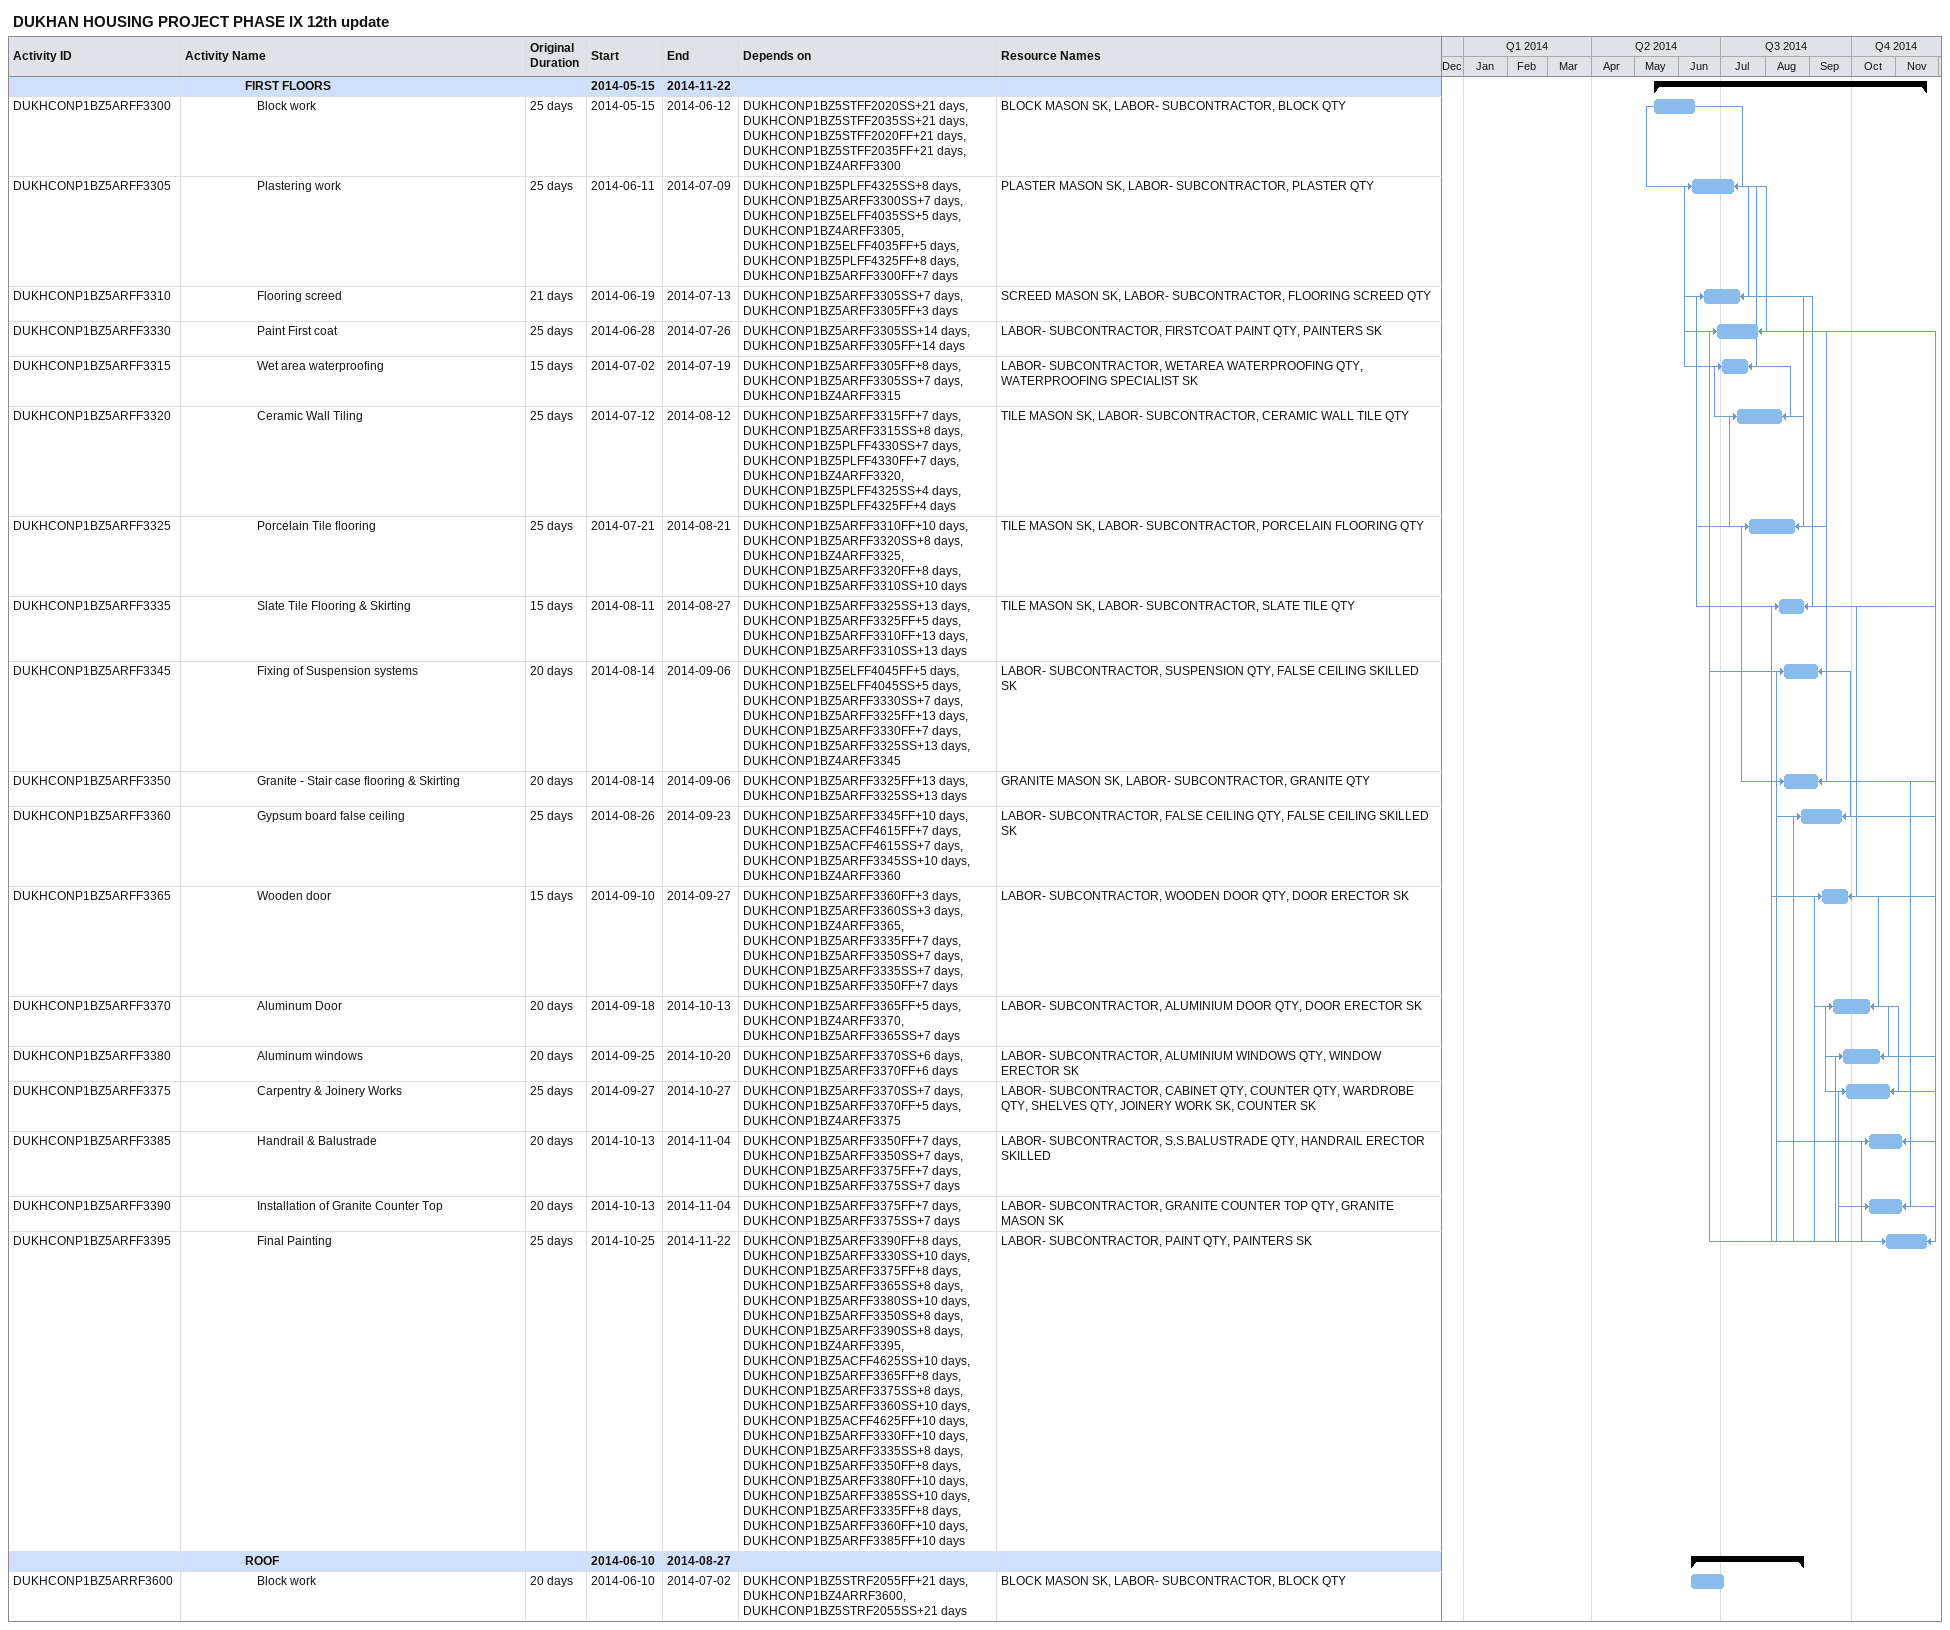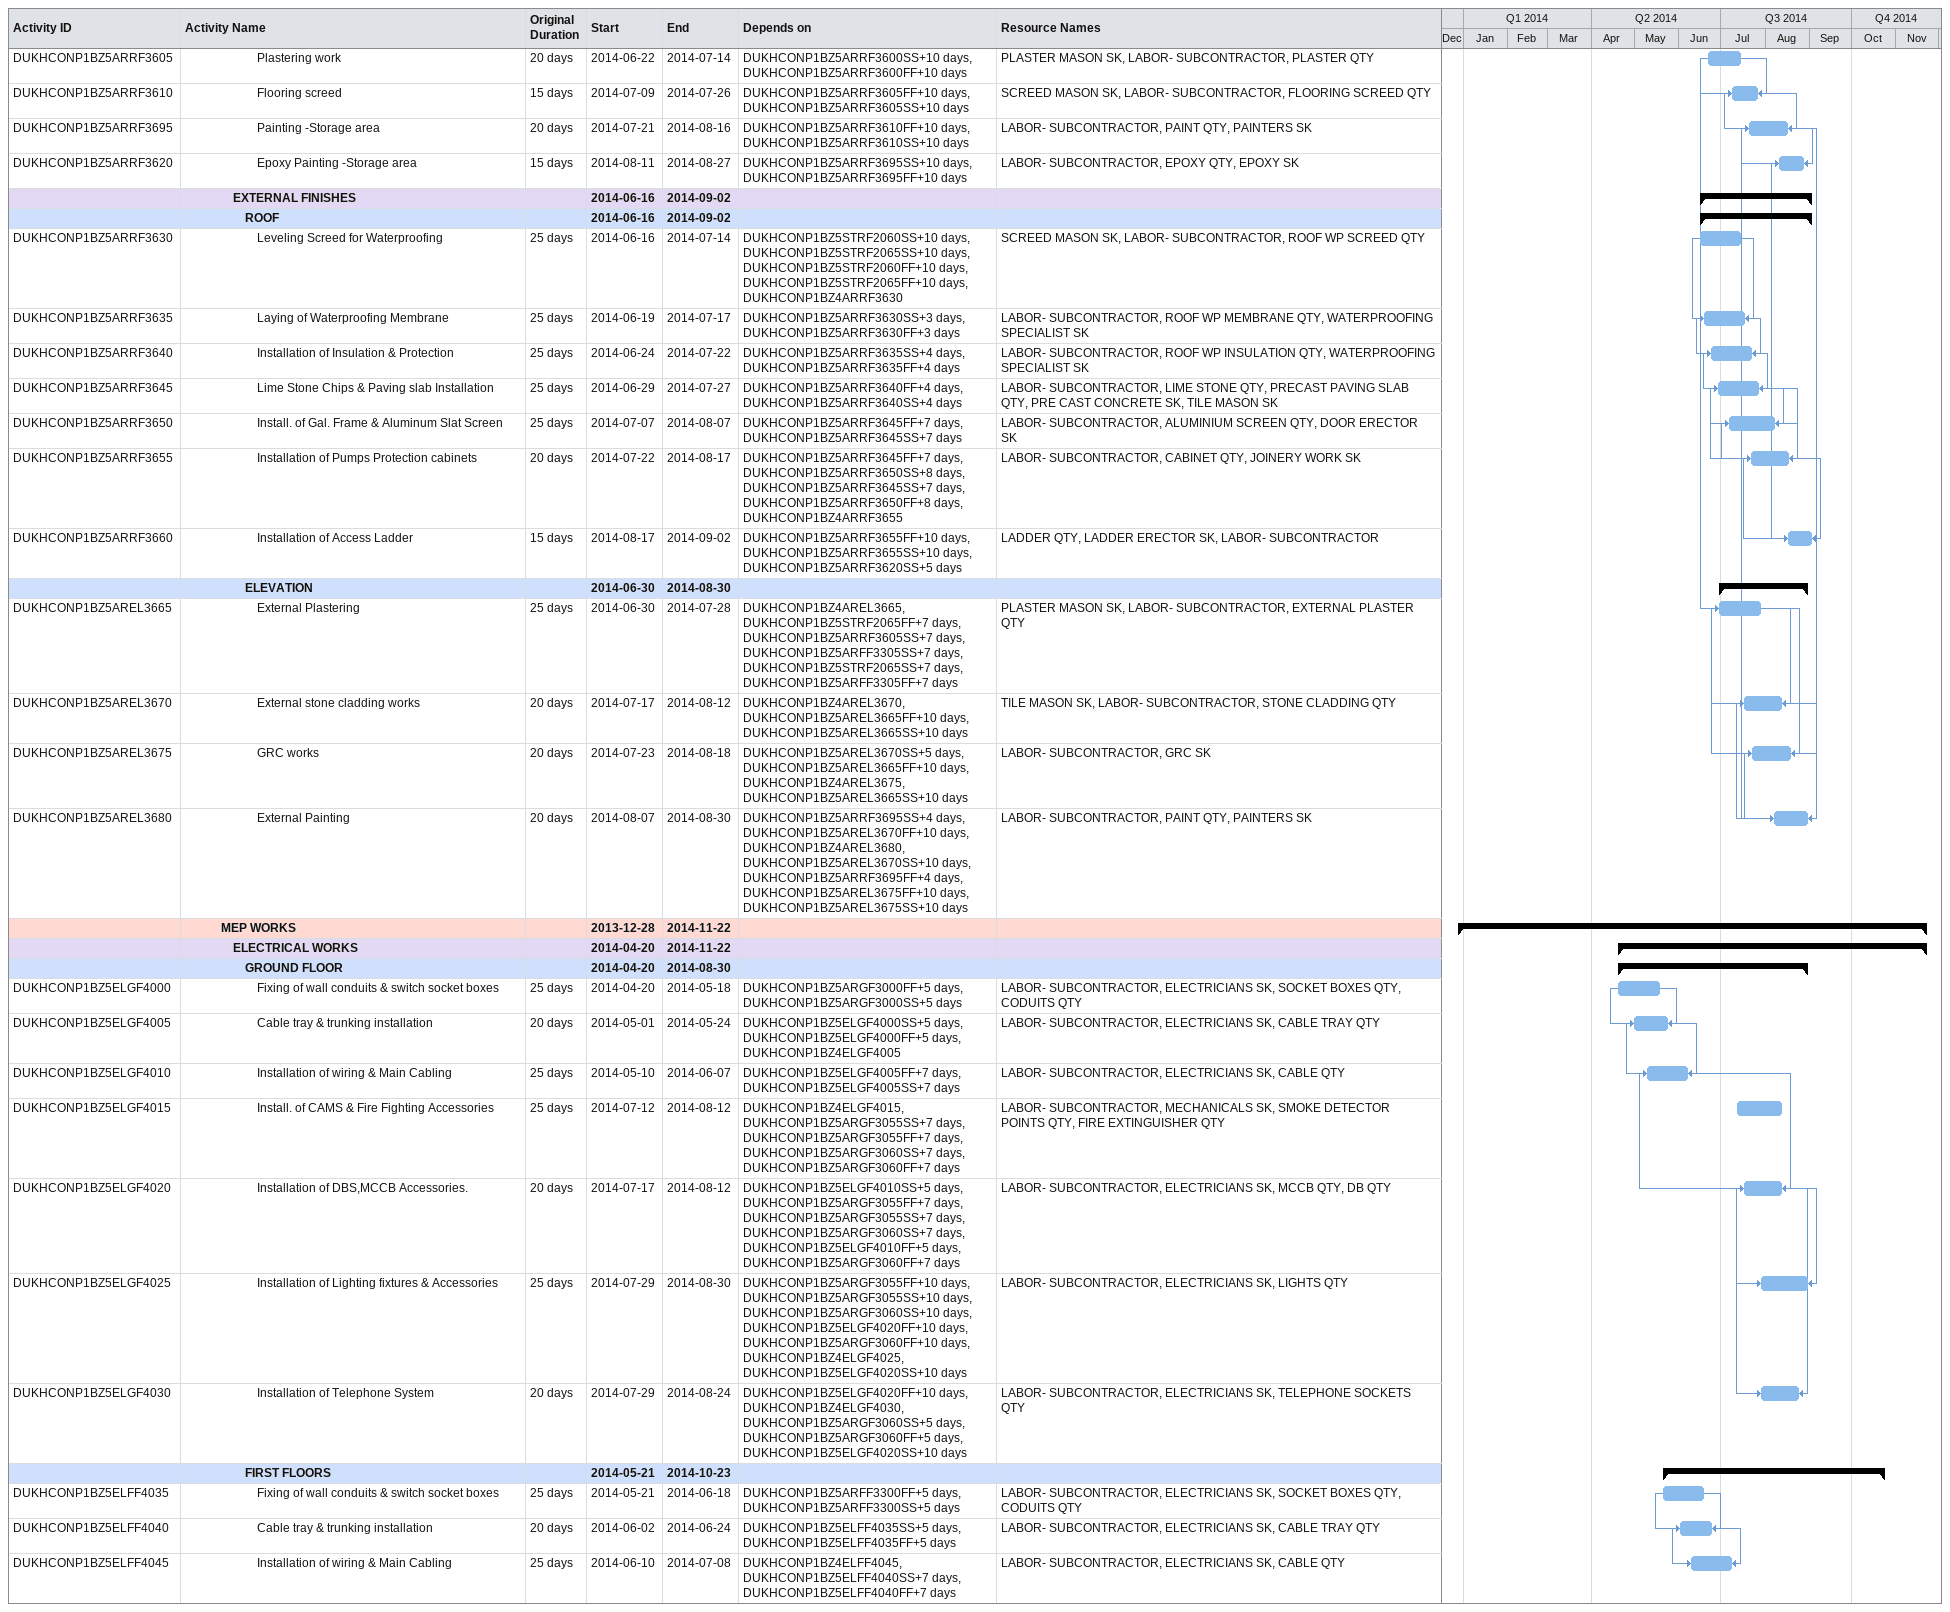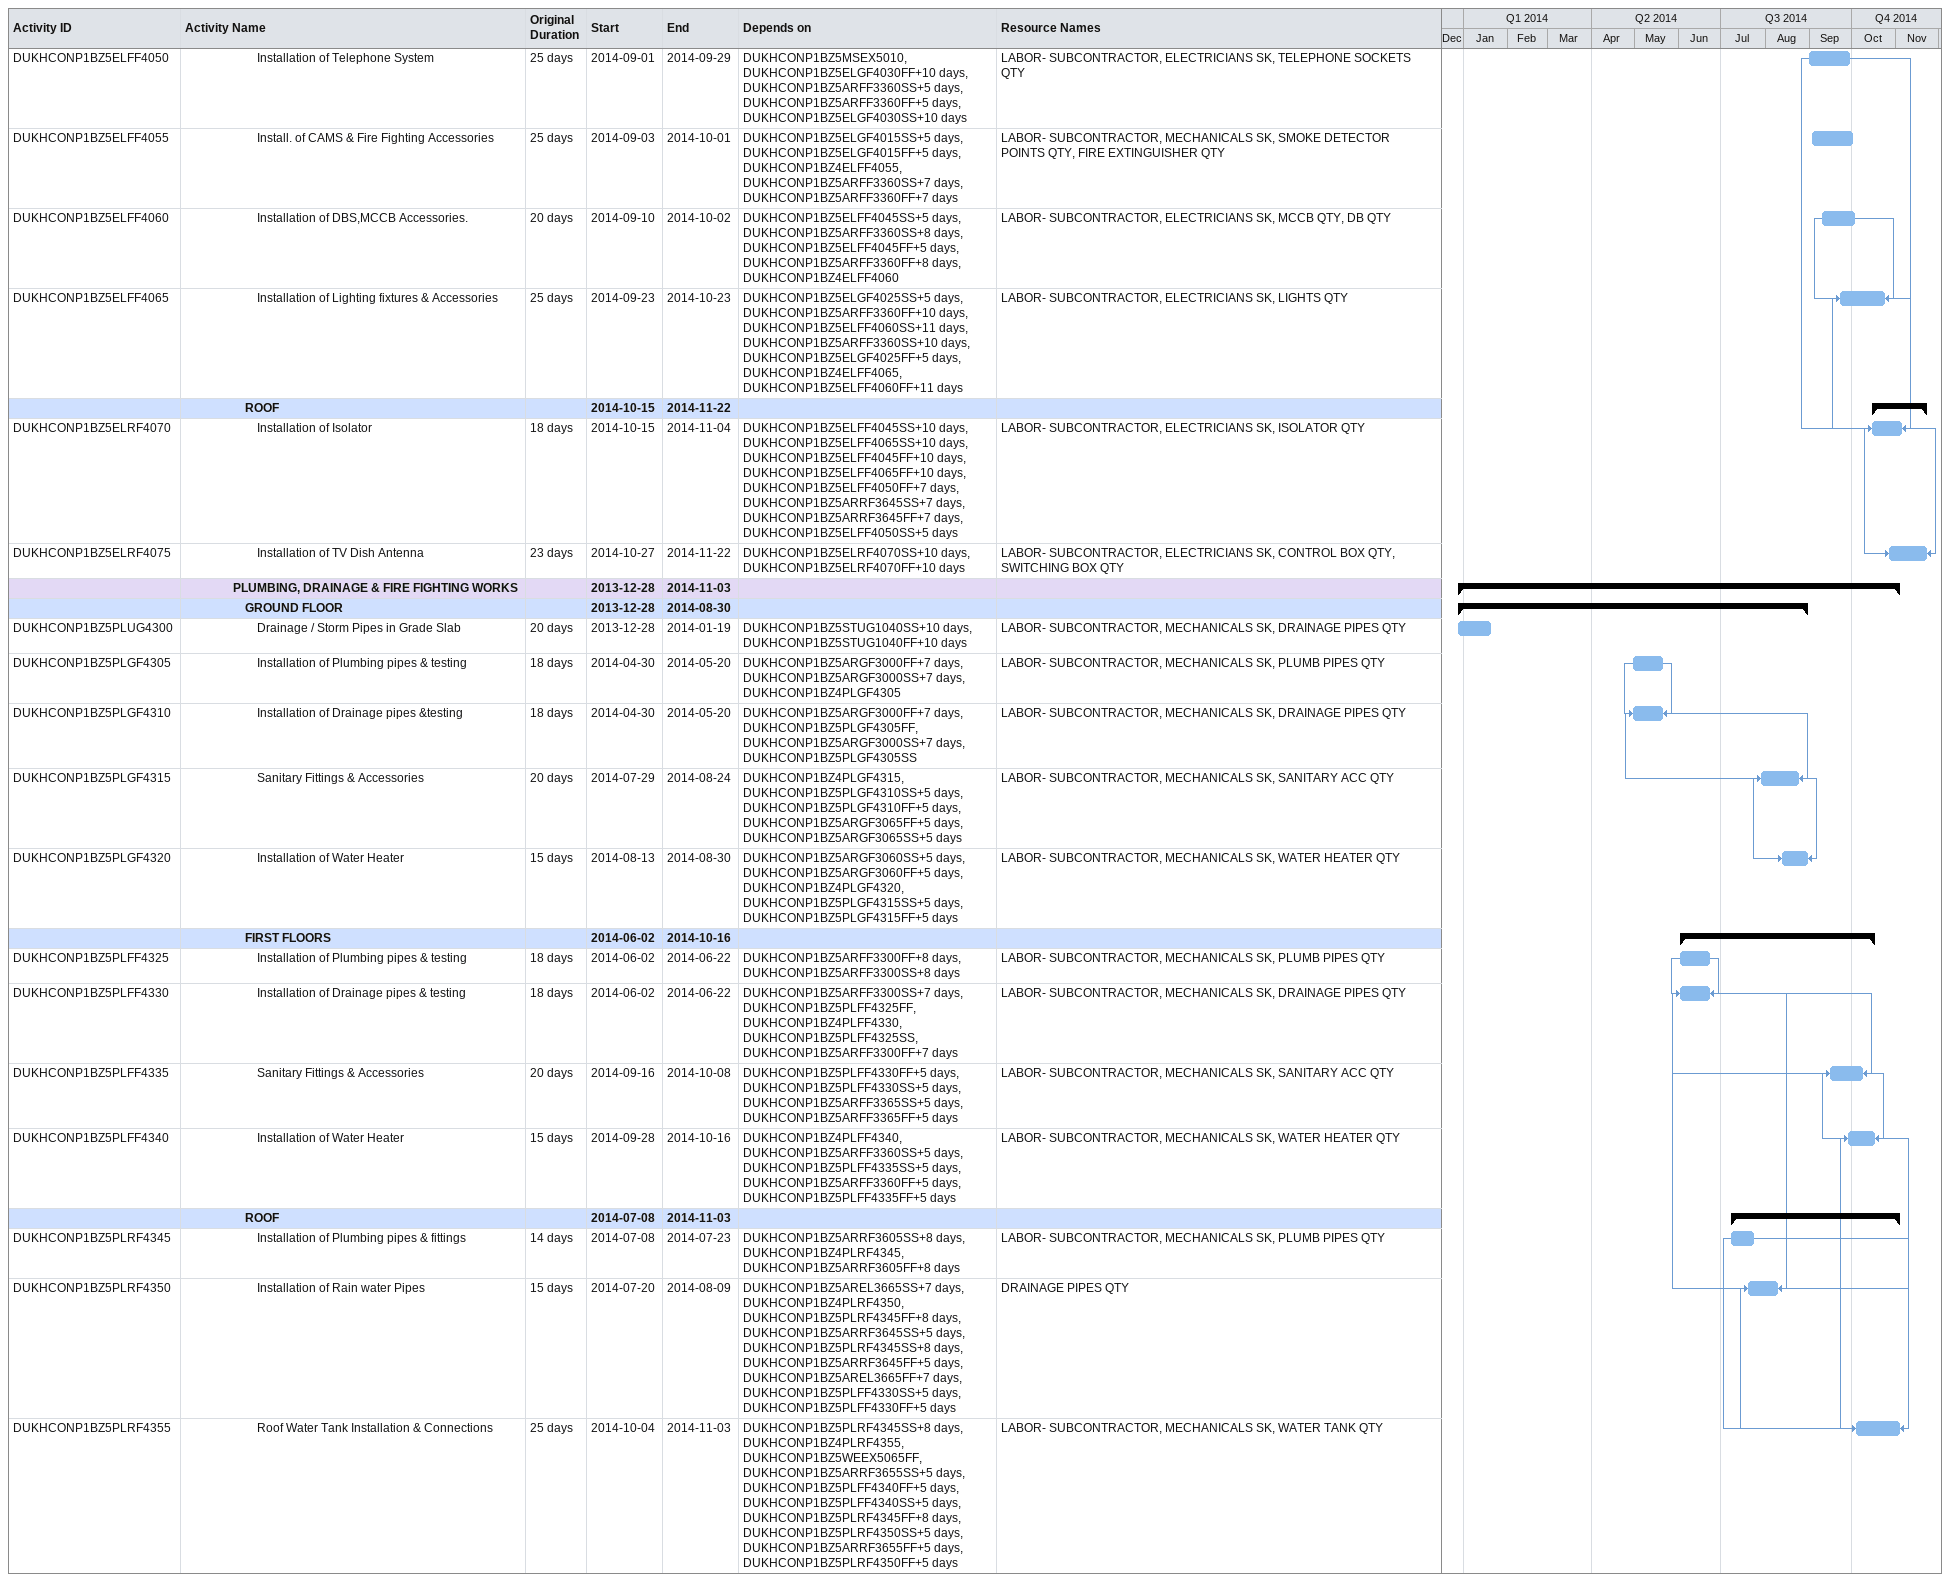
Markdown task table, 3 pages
DUKHAN HOUSING PROJECT PHASE IX 12th update

| ID | Level | Task | Original duration | Start | Finish | Predecessors | Resources |
|---|---|---|---|---|---|---|---|
|  | 6 | **FIRST FLOORS** |  | 2014-05-15 | 2014-11-22 |  |  |
| DUKHCONP1BZ5ARFF3300 | 7 | Block work | 25d | 2014-05-15 | 2014-06-12 | DUKHCONP1BZ5STFF2020SS+21d, DUKHCONP1BZ5STFF2035SS+21d, DUKHCONP1BZ5STFF2020FF+21d, DUKHCONP1BZ5STFF2035FF+21d, DUKHCONP1BZ4ARFF3300 | BLOCK MASON SK, LABOR- SUBCONTRACTOR, BLOCK QTY |
| DUKHCONP1BZ5ARFF3305 | 7 | Plastering work | 25d | 2014-06-11 | 2014-07-09 | DUKHCONP1BZ5PLFF4325SS+8d, DUKHCONP1BZ5ARFF3300SS+7d, DUKHCONP1BZ5ELFF4035SS+5d, DUKHCONP1BZ4ARFF3305, DUKHCONP1BZ5ELFF4035FF+5d, DUKHCONP1BZ5PLFF4325FF+8d, DUKHCONP1BZ5ARFF3300FF+7d | PLASTER MASON SK, LABOR- SUBCONTRACTOR, PLASTER QTY |
| DUKHCONP1BZ5ARFF3310 | 7 | Flooring screed | 21d | 2014-06-19 | 2014-07-13 | DUKHCONP1BZ5ARFF3305SS+7d, DUKHCONP1BZ5ARFF3305FF+3d | SCREED MASON SK, LABOR- SUBCONTRACTOR, FLOORING SCREED QTY |
| DUKHCONP1BZ5ARFF3330 | 7 | Paint First coat | 25d | 2014-06-28 | 2014-07-26 | DUKHCONP1BZ5ARFF3305SS+14d, DUKHCONP1BZ5ARFF3305FF+14d | LABOR- SUBCONTRACTOR, FIRSTCOAT PAINT QTY, PAINTERS SK |
| DUKHCONP1BZ5ARFF3315 | 7 | Wet area waterproofing | 15d | 2014-07-02 | 2014-07-19 | DUKHCONP1BZ5ARFF3305FF+8d, DUKHCONP1BZ5ARFF3305SS+7d, DUKHCONP1BZ4ARFF3315 | LABOR- SUBCONTRACTOR, WETAREA WATERPROOFING QTY, WATERPROOFING SPECIALIST SK |
| DUKHCONP1BZ5ARFF3320 | 7 | Ceramic Wall Tiling | 25d | 2014-07-12 | 2014-08-12 | DUKHCONP1BZ5ARFF3315FF+7d, DUKHCONP1BZ5ARFF3315SS+8d, DUKHCONP1BZ5PLFF4330SS+7d, DUKHCONP1BZ5PLFF4330FF+7d, DUKHCONP1BZ4ARFF3320, DUKHCONP1BZ5PLFF4325SS+4d, DUKHCONP1BZ5PLFF4325FF+4d | TILE MASON SK, LABOR- SUBCONTRACTOR, CERAMIC WALL TILE QTY |
| DUKHCONP1BZ5ARFF3325 | 7 | Porcelain Tile flooring | 25d | 2014-07-21 | 2014-08-21 | DUKHCONP1BZ5ARFF3310FF+10d, DUKHCONP1BZ5ARFF3320SS+8d, DUKHCONP1BZ4ARFF3325, DUKHCONP1BZ5ARFF3320FF+8d, DUKHCONP1BZ5ARFF3310SS+10d | TILE MASON SK, LABOR- SUBCONTRACTOR, PORCELAIN FLOORING QTY |
| DUKHCONP1BZ5ARFF3335 | 7 | Slate Tile Flooring & Skirting | 15d | 2014-08-11 | 2014-08-27 | DUKHCONP1BZ5ARFF3325SS+13d, DUKHCONP1BZ5ARFF3325FF+5d, DUKHCONP1BZ5ARFF3310FF+13d, DUKHCONP1BZ5ARFF3310SS+13d | TILE MASON SK, LABOR- SUBCONTRACTOR, SLATE TILE QTY |
| DUKHCONP1BZ5ARFF3345 | 7 | Fixing of Suspension systems | 20d | 2014-08-14 | 2014-09-06 | DUKHCONP1BZ5ELFF4045FF+5d, DUKHCONP1BZ5ELFF4045SS+5d, DUKHCONP1BZ5ARFF3330SS+7d, DUKHCONP1BZ5ARFF3325FF+13d, DUKHCONP1BZ5ARFF3330FF+7d, DUKHCONP1BZ5ARFF3325SS+13d, DUKHCONP1BZ4ARFF3345 | LABOR- SUBCONTRACTOR, SUSPENSION QTY, FALSE CEILING SKILLED SK |
| DUKHCONP1BZ5ARFF3350 | 7 | Granite - Stair case flooring & Skirting | 20d | 2014-08-14 | 2014-09-06 | DUKHCONP1BZ5ARFF3325FF+13d, DUKHCONP1BZ5ARFF3325SS+13d | GRANITE MASON SK, LABOR- SUBCONTRACTOR, GRANITE QTY |
| DUKHCONP1BZ5ARFF3360 | 7 | Gypsum board false ceiling | 25d | 2014-08-26 | 2014-09-23 | DUKHCONP1BZ5ARFF3345FF+10d, DUKHCONP1BZ5ACFF4615FF+7d, DUKHCONP1BZ5ACFF4615SS+7d, DUKHCONP1BZ5ARFF3345SS+10d, DUKHCONP1BZ4ARFF3360 | LABOR- SUBCONTRACTOR, FALSE CEILING QTY, FALSE CEILING SKILLED SK |
| DUKHCONP1BZ5ARFF3365 | 7 | Wooden door | 15d | 2014-09-10 | 2014-09-27 | DUKHCONP1BZ5ARFF3360FF+3d, DUKHCONP1BZ5ARFF3360SS+3d, DUKHCONP1BZ4ARFF3365, DUKHCONP1BZ5ARFF3335FF+7d, DUKHCONP1BZ5ARFF3350SS+7d, DUKHCONP1BZ5ARFF3335SS+7d, DUKHCONP1BZ5ARFF3350FF+7d | LABOR- SUBCONTRACTOR, WOODEN DOOR QTY, DOOR ERECTOR SK |
| DUKHCONP1BZ5ARFF3370 | 7 | Aluminum Door | 20d | 2014-09-18 | 2014-10-13 | DUKHCONP1BZ5ARFF3365FF+5d, DUKHCONP1BZ4ARFF3370, DUKHCONP1BZ5ARFF3365SS+7d | LABOR- SUBCONTRACTOR, ALUMINIUM DOOR QTY, DOOR ERECTOR SK |
| DUKHCONP1BZ5ARFF3380 | 7 | Aluminum windows | 20d | 2014-09-25 | 2014-10-20 | DUKHCONP1BZ5ARFF3370SS+6d, DUKHCONP1BZ5ARFF3370FF+6d | LABOR- SUBCONTRACTOR, ALUMINIUM WINDOWS QTY, WINDOW ERECTOR SK |
| DUKHCONP1BZ5ARFF3375 | 7 | Carpentry & Joinery Works | 25d | 2014-09-27 | 2014-10-27 | DUKHCONP1BZ5ARFF3370SS+7d, DUKHCONP1BZ5ARFF3370FF+5d, DUKHCONP1BZ4ARFF3375 | LABOR- SUBCONTRACTOR, CABINET QTY, COUNTER QTY, WARDROBE QTY, SHELVES QTY, JOINERY WORK SK, COUNTER SK |
| DUKHCONP1BZ5ARFF3385 | 7 | Handrail & Balustrade | 20d | 2014-10-13 | 2014-11-04 | DUKHCONP1BZ5ARFF3350FF+7d, DUKHCONP1BZ5ARFF3350SS+7d, DUKHCONP1BZ5ARFF3375FF+7d, DUKHCONP1BZ5ARFF3375SS+7d | LABOR- SUBCONTRACTOR, S.S.BALUSTRADE QTY, HANDRAIL ERECTOR SKILLED |
| DUKHCONP1BZ5ARFF3390 | 7 | Installation of Granite Counter Top | 20d | 2014-10-13 | 2014-11-04 | DUKHCONP1BZ5ARFF3375FF+7d, DUKHCONP1BZ5ARFF3375SS+7d | LABOR- SUBCONTRACTOR, GRANITE COUNTER TOP QTY, GRANITE MASON SK |
| DUKHCONP1BZ5ARFF3395 | 7 | Final Painting | 25d | 2014-10-25 | 2014-11-22 | DUKHCONP1BZ5ARFF3390FF+8d, DUKHCONP1BZ5ARFF3330SS+10d, DUKHCONP1BZ5ARFF3375FF+8d, DUKHCONP1BZ5ARFF3365SS+8d, DUKHCONP1BZ5ARFF3380SS+10d, DUKHCONP1BZ5ARFF3350SS+8d, DUKHCONP1BZ5ARFF3390SS+8d, DUKHCONP1BZ4ARFF3395, DUKHCONP1BZ5ACFF4625SS+10d, DUKHCONP1BZ5ARFF3365FF+8d, DUKHCONP1BZ5ARFF3375SS+8d, DUKHCONP1BZ5ARFF3360SS+10d, DUKHCONP1BZ5ACFF4625FF+10d, DUKHCONP1BZ5ARFF3330FF+10d, DUKHCONP1BZ5ARFF3335SS+8d, DUKHCONP1BZ5ARFF3350FF+8d, DUKHCONP1BZ5ARFF3380FF+10d, DUKHCONP1BZ5ARFF3385SS+10d, DUKHCONP1BZ5ARFF3335FF+8d, DUKHCONP1BZ5ARFF3360FF+10d, DUKHCONP1BZ5ARFF3385FF+10d | LABOR- SUBCONTRACTOR, PAINT QTY, PAINTERS SK |
|  | 6 | **ROOF** |  | 2014-06-10 | 2014-08-27 |  |  |
| DUKHCONP1BZ5ARRF3600 | 7 | Block work | 20d | 2014-06-10 | 2014-07-02 | DUKHCONP1BZ5STRF2055FF+21d, DUKHCONP1BZ4ARRF3600, DUKHCONP1BZ5STRF2055SS+21d | BLOCK MASON SK, LABOR- SUBCONTRACTOR, BLOCK QTY |
| DUKHCONP1BZ5ARRF3605 | 7 | Plastering work | 20d | 2014-06-22 | 2014-07-14 | DUKHCONP1BZ5ARRF3600SS+10d, DUKHCONP1BZ5ARRF3600FF+10d | PLASTER MASON SK, LABOR- SUBCONTRACTOR, PLASTER QTY |
| DUKHCONP1BZ5ARRF3610 | 7 | Flooring screed | 15d | 2014-07-09 | 2014-07-26 | DUKHCONP1BZ5ARRF3605FF+10d, DUKHCONP1BZ5ARRF3605SS+10d | SCREED MASON SK, LABOR- SUBCONTRACTOR, FLOORING SCREED QTY |
| DUKHCONP1BZ5ARRF3695 | 7 | Painting -Storage area | 20d | 2014-07-21 | 2014-08-16 | DUKHCONP1BZ5ARRF3610FF+10d, DUKHCONP1BZ5ARRF3610SS+10d | LABOR- SUBCONTRACTOR, PAINT QTY, PAINTERS SK |
| DUKHCONP1BZ5ARRF3620 | 7 | Epoxy Painting -Storage area | 15d | 2014-08-11 | 2014-08-27 | DUKHCONP1BZ5ARRF3695SS+10d, DUKHCONP1BZ5ARRF3695FF+10d | LABOR- SUBCONTRACTOR, EPOXY QTY, EPOXY SK |
|  | 5 | **EXTERNAL FINISHES** |  | 2014-06-16 | 2014-09-02 |  |  |
|  | 6 | **ROOF** |  | 2014-06-16 | 2014-09-02 |  |  |
| DUKHCONP1BZ5ARRF3630 | 7 | Leveling Screed for Waterproofing | 25d | 2014-06-16 | 2014-07-14 | DUKHCONP1BZ5STRF2060SS+10d, DUKHCONP1BZ5STRF2065SS+10d, DUKHCONP1BZ5STRF2060FF+10d, DUKHCONP1BZ5STRF2065FF+10d, DUKHCONP1BZ4ARRF3630 | SCREED MASON SK, LABOR- SUBCONTRACTOR, ROOF WP SCREED QTY |
| DUKHCONP1BZ5ARRF3635 | 7 | Laying of Waterproofing Membrane | 25d | 2014-06-19 | 2014-07-17 | DUKHCONP1BZ5ARRF3630SS+3d, DUKHCONP1BZ5ARRF3630FF+3d | LABOR- SUBCONTRACTOR, ROOF WP MEMBRANE QTY, WATERPROOFING SPECIALIST SK |
| DUKHCONP1BZ5ARRF3640 | 7 | Installation of Insulation & Protection | 25d | 2014-06-24 | 2014-07-22 | DUKHCONP1BZ5ARRF3635SS+4d, DUKHCONP1BZ5ARRF3635FF+4d | LABOR- SUBCONTRACTOR, ROOF WP INSULATION QTY, WATERPROOFING SPECIALIST SK |
| DUKHCONP1BZ5ARRF3645 | 7 | Lime Stone Chips & Paving slab Installation | 25d | 2014-06-29 | 2014-07-27 | DUKHCONP1BZ5ARRF3640FF+4d, DUKHCONP1BZ5ARRF3640SS+4d | LABOR- SUBCONTRACTOR, LIME STONE QTY, PRECAST PAVING SLAB QTY, PRE CAST CONCRETE SK, TILE MASON SK |
| DUKHCONP1BZ5ARRF3650 | 7 | Install. of Gal. Frame & Aluminum Slat Screen | 25d | 2014-07-07 | 2014-08-07 | DUKHCONP1BZ5ARRF3645FF+7d, DUKHCONP1BZ5ARRF3645SS+7d | LABOR- SUBCONTRACTOR, ALUMINIUM SCREEN QTY, DOOR ERECTOR SK |
| DUKHCONP1BZ5ARRF3655 | 7 | Installation of Pumps Protection cabinets | 20d | 2014-07-22 | 2014-08-17 | DUKHCONP1BZ5ARRF3645FF+7d, DUKHCONP1BZ5ARRF3650SS+8d, DUKHCONP1BZ5ARRF3645SS+7d, DUKHCONP1BZ5ARRF3650FF+8d, DUKHCONP1BZ4ARRF3655 | LABOR- SUBCONTRACTOR, CABINET QTY, JOINERY WORK SK |
| DUKHCONP1BZ5ARRF3660 | 7 | Installation of Access Ladder | 15d | 2014-08-17 | 2014-09-02 | DUKHCONP1BZ5ARRF3655FF+10d, DUKHCONP1BZ5ARRF3655SS+10d, DUKHCONP1BZ5ARRF3620SS+5d | LADDER QTY, LADDER ERECTOR SK, LABOR- SUBCONTRACTOR |
|  | 6 | **ELEVATION** |  | 2014-06-30 | 2014-08-30 |  |  |
| DUKHCONP1BZ5AREL3665 | 7 | External Plastering | 25d | 2014-06-30 | 2014-07-28 | DUKHCONP1BZ4AREL3665, DUKHCONP1BZ5STRF2065FF+7d, DUKHCONP1BZ5ARRF3605SS+7d, DUKHCONP1BZ5ARFF3305SS+7d, DUKHCONP1BZ5STRF2065SS+7d, DUKHCONP1BZ5ARFF3305FF+7d | PLASTER MASON SK, LABOR- SUBCONTRACTOR, EXTERNAL PLASTER QTY |
| DUKHCONP1BZ5AREL3670 | 7 | External stone cladding works | 20d | 2014-07-17 | 2014-08-12 | DUKHCONP1BZ4AREL3670, DUKHCONP1BZ5AREL3665FF+10d, DUKHCONP1BZ5AREL3665SS+10d | TILE MASON SK, LABOR- SUBCONTRACTOR, STONE CLADDING QTY |
| DUKHCONP1BZ5AREL3675 | 7 | GRC works | 20d | 2014-07-23 | 2014-08-18 | DUKHCONP1BZ5AREL3670SS+5d, DUKHCONP1BZ5AREL3665FF+10d, DUKHCONP1BZ4AREL3675, DUKHCONP1BZ5AREL3665SS+10d | LABOR- SUBCONTRACTOR, GRC SK |
| DUKHCONP1BZ5AREL3680 | 7 | External Painting | 20d | 2014-08-07 | 2014-08-30 | DUKHCONP1BZ5ARRF3695SS+4d, DUKHCONP1BZ5AREL3670FF+10d, DUKHCONP1BZ4AREL3680, DUKHCONP1BZ5AREL3670SS+10d, DUKHCONP1BZ5ARRF3695FF+4d, DUKHCONP1BZ5AREL3675FF+10d, DUKHCONP1BZ5AREL3675SS+10d | LABOR- SUBCONTRACTOR, PAINT QTY, PAINTERS SK |
|  | 4 | **MEP WORKS** |  | 2013-12-28 | 2014-11-22 |  |  |
|  | 5 | **ELECTRICAL WORKS** |  | 2014-04-20 | 2014-11-22 |  |  |
|  | 6 | **GROUND FLOOR** |  | 2014-04-20 | 2014-08-30 |  |  |
| DUKHCONP1BZ5ELGF4000 | 7 | Fixing of wall conduits & switch socket boxes | 25d | 2014-04-20 | 2014-05-18 | DUKHCONP1BZ5ARGF3000FF+5d, DUKHCONP1BZ5ARGF3000SS+5d | LABOR- SUBCONTRACTOR, ELECTRICIANS SK, SOCKET BOXES QTY, CODUITS QTY |
| DUKHCONP1BZ5ELGF4005 | 7 | Cable tray & trunking installation | 20d | 2014-05-01 | 2014-05-24 | DUKHCONP1BZ5ELGF4000SS+5d, DUKHCONP1BZ5ELGF4000FF+5d, DUKHCONP1BZ4ELGF4005 | LABOR- SUBCONTRACTOR, ELECTRICIANS SK, CABLE TRAY QTY |
| DUKHCONP1BZ5ELGF4010 | 7 | Installation of wiring & Main Cabling | 25d | 2014-05-10 | 2014-06-07 | DUKHCONP1BZ5ELGF4005FF+7d, DUKHCONP1BZ5ELGF4005SS+7d | LABOR- SUBCONTRACTOR, ELECTRICIANS SK, CABLE QTY |
| DUKHCONP1BZ5ELGF4015 | 7 | Install. of CAMS & Fire Fighting Accessories | 25d | 2014-07-12 | 2014-08-12 | DUKHCONP1BZ4ELGF4015, DUKHCONP1BZ5ARGF3055SS+7d, DUKHCONP1BZ5ARGF3055FF+7d, DUKHCONP1BZ5ARGF3060SS+7d, DUKHCONP1BZ5ARGF3060FF+7d | LABOR- SUBCONTRACTOR, MECHANICALS SK, SMOKE DETECTOR POINTS QTY, FIRE EXTINGUISHER QTY |
| DUKHCONP1BZ5ELGF4020 | 7 | Installation of DBS,MCCB Accessories. | 20d | 2014-07-17 | 2014-08-12 | DUKHCONP1BZ5ELGF4010SS+5d, DUKHCONP1BZ5ARGF3055FF+7d, DUKHCONP1BZ5ARGF3055SS+7d, DUKHCONP1BZ5ARGF3060SS+7d, DUKHCONP1BZ5ELGF4010FF+5d, DUKHCONP1BZ5ARGF3060FF+7d | LABOR- SUBCONTRACTOR, ELECTRICIANS SK, MCCB QTY, DB QTY |
| DUKHCONP1BZ5ELGF4025 | 7 | Installation of Lighting fixtures & Accessories | 25d | 2014-07-29 | 2014-08-30 | DUKHCONP1BZ5ARGF3055FF+10d, DUKHCONP1BZ5ARGF3055SS+10d, DUKHCONP1BZ5ARGF3060SS+10d, DUKHCONP1BZ5ELGF4020FF+10d, DUKHCONP1BZ5ARGF3060FF+10d, DUKHCONP1BZ4ELGF4025, DUKHCONP1BZ5ELGF4020SS+10d | LABOR- SUBCONTRACTOR, ELECTRICIANS SK, LIGHTS QTY |
| DUKHCONP1BZ5ELGF4030 | 7 | Installation of Telephone System | 20d | 2014-07-29 | 2014-08-24 | DUKHCONP1BZ5ELGF4020FF+10d, DUKHCONP1BZ4ELGF4030, DUKHCONP1BZ5ARGF3060SS+5d, DUKHCONP1BZ5ARGF3060FF+5d, DUKHCONP1BZ5ELGF4020SS+10d | LABOR- SUBCONTRACTOR, ELECTRICIANS SK, TELEPHONE SOCKETS QTY |
|  | 6 | **FIRST FLOORS** |  | 2014-05-21 | 2014-10-23 |  |  |
| DUKHCONP1BZ5ELFF4035 | 7 | Fixing of wall conduits & switch socket boxes | 25d | 2014-05-21 | 2014-06-18 | DUKHCONP1BZ5ARFF3300FF+5d, DUKHCONP1BZ5ARFF3300SS+5d | LABOR- SUBCONTRACTOR, ELECTRICIANS SK, SOCKET BOXES QTY, CODUITS QTY |
| DUKHCONP1BZ5ELFF4040 | 7 | Cable tray & trunking installation | 20d | 2014-06-02 | 2014-06-24 | DUKHCONP1BZ5ELFF4035SS+5d, DUKHCONP1BZ5ELFF4035FF+5d | LABOR- SUBCONTRACTOR, ELECTRICIANS SK, CABLE TRAY QTY |
| DUKHCONP1BZ5ELFF4045 | 7 | Installation of wiring & Main Cabling | 25d | 2014-06-10 | 2014-07-08 | DUKHCONP1BZ4ELFF4045, DUKHCONP1BZ5ELFF4040SS+7d, DUKHCONP1BZ5ELFF4040FF+7d | LABOR- SUBCONTRACTOR, ELECTRICIANS SK, CABLE QTY |
| DUKHCONP1BZ5ELFF4050 | 7 | Installation of Telephone System | 25d | 2014-09-01 | 2014-09-29 | DUKHCONP1BZ5MSEX5010, DUKHCONP1BZ5ELGF4030FF+10d, DUKHCONP1BZ5ARFF3360SS+5d, DUKHCONP1BZ5ARFF3360FF+5d, DUKHCONP1BZ5ELGF4030SS+10d | LABOR- SUBCONTRACTOR, ELECTRICIANS SK, TELEPHONE SOCKETS QTY |
| DUKHCONP1BZ5ELFF4055 | 7 | Install. of CAMS & Fire Fighting Accessories | 25d | 2014-09-03 | 2014-10-01 | DUKHCONP1BZ5ELGF4015SS+5d, DUKHCONP1BZ5ELGF4015FF+5d, DUKHCONP1BZ4ELFF4055, DUKHCONP1BZ5ARFF3360SS+7d, DUKHCONP1BZ5ARFF3360FF+7d | LABOR- SUBCONTRACTOR, MECHANICALS SK, SMOKE DETECTOR POINTS QTY, FIRE EXTINGUISHER QTY |
| DUKHCONP1BZ5ELFF4060 | 7 | Installation of DBS,MCCB Accessories. | 20d | 2014-09-10 | 2014-10-02 | DUKHCONP1BZ5ELFF4045SS+5d, DUKHCONP1BZ5ARFF3360SS+8d, DUKHCONP1BZ5ELFF4045FF+5d, DUKHCONP1BZ5ARFF3360FF+8d, DUKHCONP1BZ4ELFF4060 | LABOR- SUBCONTRACTOR, ELECTRICIANS SK, MCCB QTY, DB QTY |
| DUKHCONP1BZ5ELFF4065 | 7 | Installation of Lighting fixtures & Accessories | 25d | 2014-09-23 | 2014-10-23 | DUKHCONP1BZ5ELGF4025SS+5d, DUKHCONP1BZ5ARFF3360FF+10d, DUKHCONP1BZ5ELFF4060SS+11d, DUKHCONP1BZ5ARFF3360SS+10d, DUKHCONP1BZ5ELGF4025FF+5d, DUKHCONP1BZ4ELFF4065, DUKHCONP1BZ5ELFF4060FF+11d | LABOR- SUBCONTRACTOR, ELECTRICIANS SK, LIGHTS QTY |
|  | 6 | **ROOF** |  | 2014-10-15 | 2014-11-22 |  |  |
| DUKHCONP1BZ5ELRF4070 | 7 | Installation of Isolator | 18d | 2014-10-15 | 2014-11-04 | DUKHCONP1BZ5ELFF4045SS+10d, DUKHCONP1BZ5ELFF4065SS+10d, DUKHCONP1BZ5ELFF4045FF+10d, DUKHCONP1BZ5ELFF4065FF+10d, DUKHCONP1BZ5ELFF4050FF+7d, DUKHCONP1BZ5ARRF3645SS+7d, DUKHCONP1BZ5ARRF3645FF+7d, DUKHCONP1BZ5ELFF4050SS+5d | LABOR- SUBCONTRACTOR, ELECTRICIANS SK, ISOLATOR QTY |
| DUKHCONP1BZ5ELRF4075 | 7 | Installation of TV Dish Antenna | 23d | 2014-10-27 | 2014-11-22 | DUKHCONP1BZ5ELRF4070SS+10d, DUKHCONP1BZ5ELRF4070FF+10d | LABOR- SUBCONTRACTOR, ELECTRICIANS SK, CONTROL BOX QTY, SWITCHING BOX QTY |
|  | 5 | **PLUMBING, DRAINAGE & FIRE FIGHTING WORKS** |  | 2013-12-28 | 2014-11-03 |  |  |
|  | 6 | **GROUND FLOOR** |  | 2013-12-28 | 2014-08-30 |  |  |
| DUKHCONP1BZ5PLUG4300 | 7 | Drainage / Storm Pipes in Grade Slab | 20d | 2013-12-28 | 2014-01-19 | DUKHCONP1BZ5STUG1040SS+10d, DUKHCONP1BZ5STUG1040FF+10d | LABOR- SUBCONTRACTOR, MECHANICALS SK, DRAINAGE PIPES QTY |
| DUKHCONP1BZ5PLGF4305 | 7 | Installation of Plumbing pipes & testing | 18d | 2014-04-30 | 2014-05-20 | DUKHCONP1BZ5ARGF3000FF+7d, DUKHCONP1BZ5ARGF3000SS+7d, DUKHCONP1BZ4PLGF4305 | LABOR- SUBCONTRACTOR, MECHANICALS SK, PLUMB PIPES QTY |
| DUKHCONP1BZ5PLGF4310 | 7 | Installation of Drainage pipes &testing | 18d | 2014-04-30 | 2014-05-20 | DUKHCONP1BZ5ARGF3000FF+7d, DUKHCONP1BZ5PLGF4305FF, DUKHCONP1BZ5ARGF3000SS+7d, DUKHCONP1BZ5PLGF4305SS | LABOR- SUBCONTRACTOR, MECHANICALS SK, DRAINAGE PIPES QTY |
| DUKHCONP1BZ5PLGF4315 | 7 | Sanitary Fittings & Accessories | 20d | 2014-07-29 | 2014-08-24 | DUKHCONP1BZ4PLGF4315, DUKHCONP1BZ5PLGF4310SS+5d, DUKHCONP1BZ5PLGF4310FF+5d, DUKHCONP1BZ5ARGF3065FF+5d, DUKHCONP1BZ5ARGF3065SS+5d | LABOR- SUBCONTRACTOR, MECHANICALS SK, SANITARY ACC QTY |
| DUKHCONP1BZ5PLGF4320 | 7 | Installation of Water Heater | 15d | 2014-08-13 | 2014-08-30 | DUKHCONP1BZ5ARGF3060SS+5d, DUKHCONP1BZ5ARGF3060FF+5d, DUKHCONP1BZ4PLGF4320, DUKHCONP1BZ5PLGF4315SS+5d, DUKHCONP1BZ5PLGF4315FF+5d | LABOR- SUBCONTRACTOR, MECHANICALS SK, WATER HEATER QTY |
|  | 6 | **FIRST FLOORS** |  | 2014-06-02 | 2014-10-16 |  |  |
| DUKHCONP1BZ5PLFF4325 | 7 | Installation of Plumbing pipes & testing | 18d | 2014-06-02 | 2014-06-22 | DUKHCONP1BZ5ARFF3300FF+8d, DUKHCONP1BZ5ARFF3300SS+8d | LABOR- SUBCONTRACTOR, MECHANICALS SK, PLUMB PIPES QTY |
| DUKHCONP1BZ5PLFF4330 | 7 | Installation of Drainage pipes & testing | 18d | 2014-06-02 | 2014-06-22 | DUKHCONP1BZ5ARFF3300SS+7d, DUKHCONP1BZ5PLFF4325FF, DUKHCONP1BZ4PLFF4330, DUKHCONP1BZ5PLFF4325SS, DUKHCONP1BZ5ARFF3300FF+7d | LABOR- SUBCONTRACTOR, MECHANICALS SK, DRAINAGE PIPES QTY |
| DUKHCONP1BZ5PLFF4335 | 7 | Sanitary Fittings & Accessories | 20d | 2014-09-16 | 2014-10-08 | DUKHCONP1BZ5PLFF4330FF+5d, DUKHCONP1BZ5PLFF4330SS+5d, DUKHCONP1BZ5ARFF3365SS+5d, DUKHCONP1BZ5ARFF3365FF+5d | LABOR- SUBCONTRACTOR, MECHANICALS SK, SANITARY ACC QTY |
| DUKHCONP1BZ5PLFF4340 | 7 | Installation of Water Heater | 15d | 2014-09-28 | 2014-10-16 | DUKHCONP1BZ4PLFF4340, DUKHCONP1BZ5ARFF3360SS+5d, DUKHCONP1BZ5PLFF4335SS+5d, DUKHCONP1BZ5ARFF3360FF+5d, DUKHCONP1BZ5PLFF4335FF+5d | LABOR- SUBCONTRACTOR, MECHANICALS SK, WATER HEATER QTY |
|  | 6 | **ROOF** |  | 2014-07-08 | 2014-11-03 |  |  |
| DUKHCONP1BZ5PLRF4345 | 7 | Installation of Plumbing pipes & fittings | 14d | 2014-07-08 | 2014-07-23 | DUKHCONP1BZ5ARRF3605SS+8d, DUKHCONP1BZ4PLRF4345, DUKHCONP1BZ5ARRF3605FF+8d | LABOR- SUBCONTRACTOR, MECHANICALS SK, PLUMB PIPES QTY |
| DUKHCONP1BZ5PLRF4350 | 7 | Installation of Rain water Pipes | 15d | 2014-07-20 | 2014-08-09 | DUKHCONP1BZ5AREL3665SS+7d, DUKHCONP1BZ4PLRF4350, DUKHCONP1BZ5PLRF4345FF+8d, DUKHCONP1BZ5ARRF3645SS+5d, DUKHCONP1BZ5PLRF4345SS+8d, DUKHCONP1BZ5ARRF3645FF+5d, DUKHCONP1BZ5AREL3665FF+7d, DUKHCONP1BZ5PLFF4330SS+5d, DUKHCONP1BZ5PLFF4330FF+5d | DRAINAGE PIPES QTY |
| DUKHCONP1BZ5PLRF4355 | 7 | Roof Water Tank Installation & Connections | 25d | 2014-10-04 | 2014-11-03 | DUKHCONP1BZ5PLRF4345SS+8d, DUKHCONP1BZ4PLRF4355, DUKHCONP1BZ5WEEX5065FF, DUKHCONP1BZ5ARRF3655SS+5d, DUKHCONP1BZ5PLFF4340FF+5d, DUKHCONP1BZ5PLFF4340SS+5d, DUKHCONP1BZ5PLRF4345FF+8d, DUKHCONP1BZ5PLRF4350SS+5d, DUKHCONP1BZ5ARRF3655FF+5d, DUKHCONP1BZ5PLRF4350FF+5d | LABOR- SUBCONTRACTOR, MECHANICALS SK, WATER TANK QTY |
